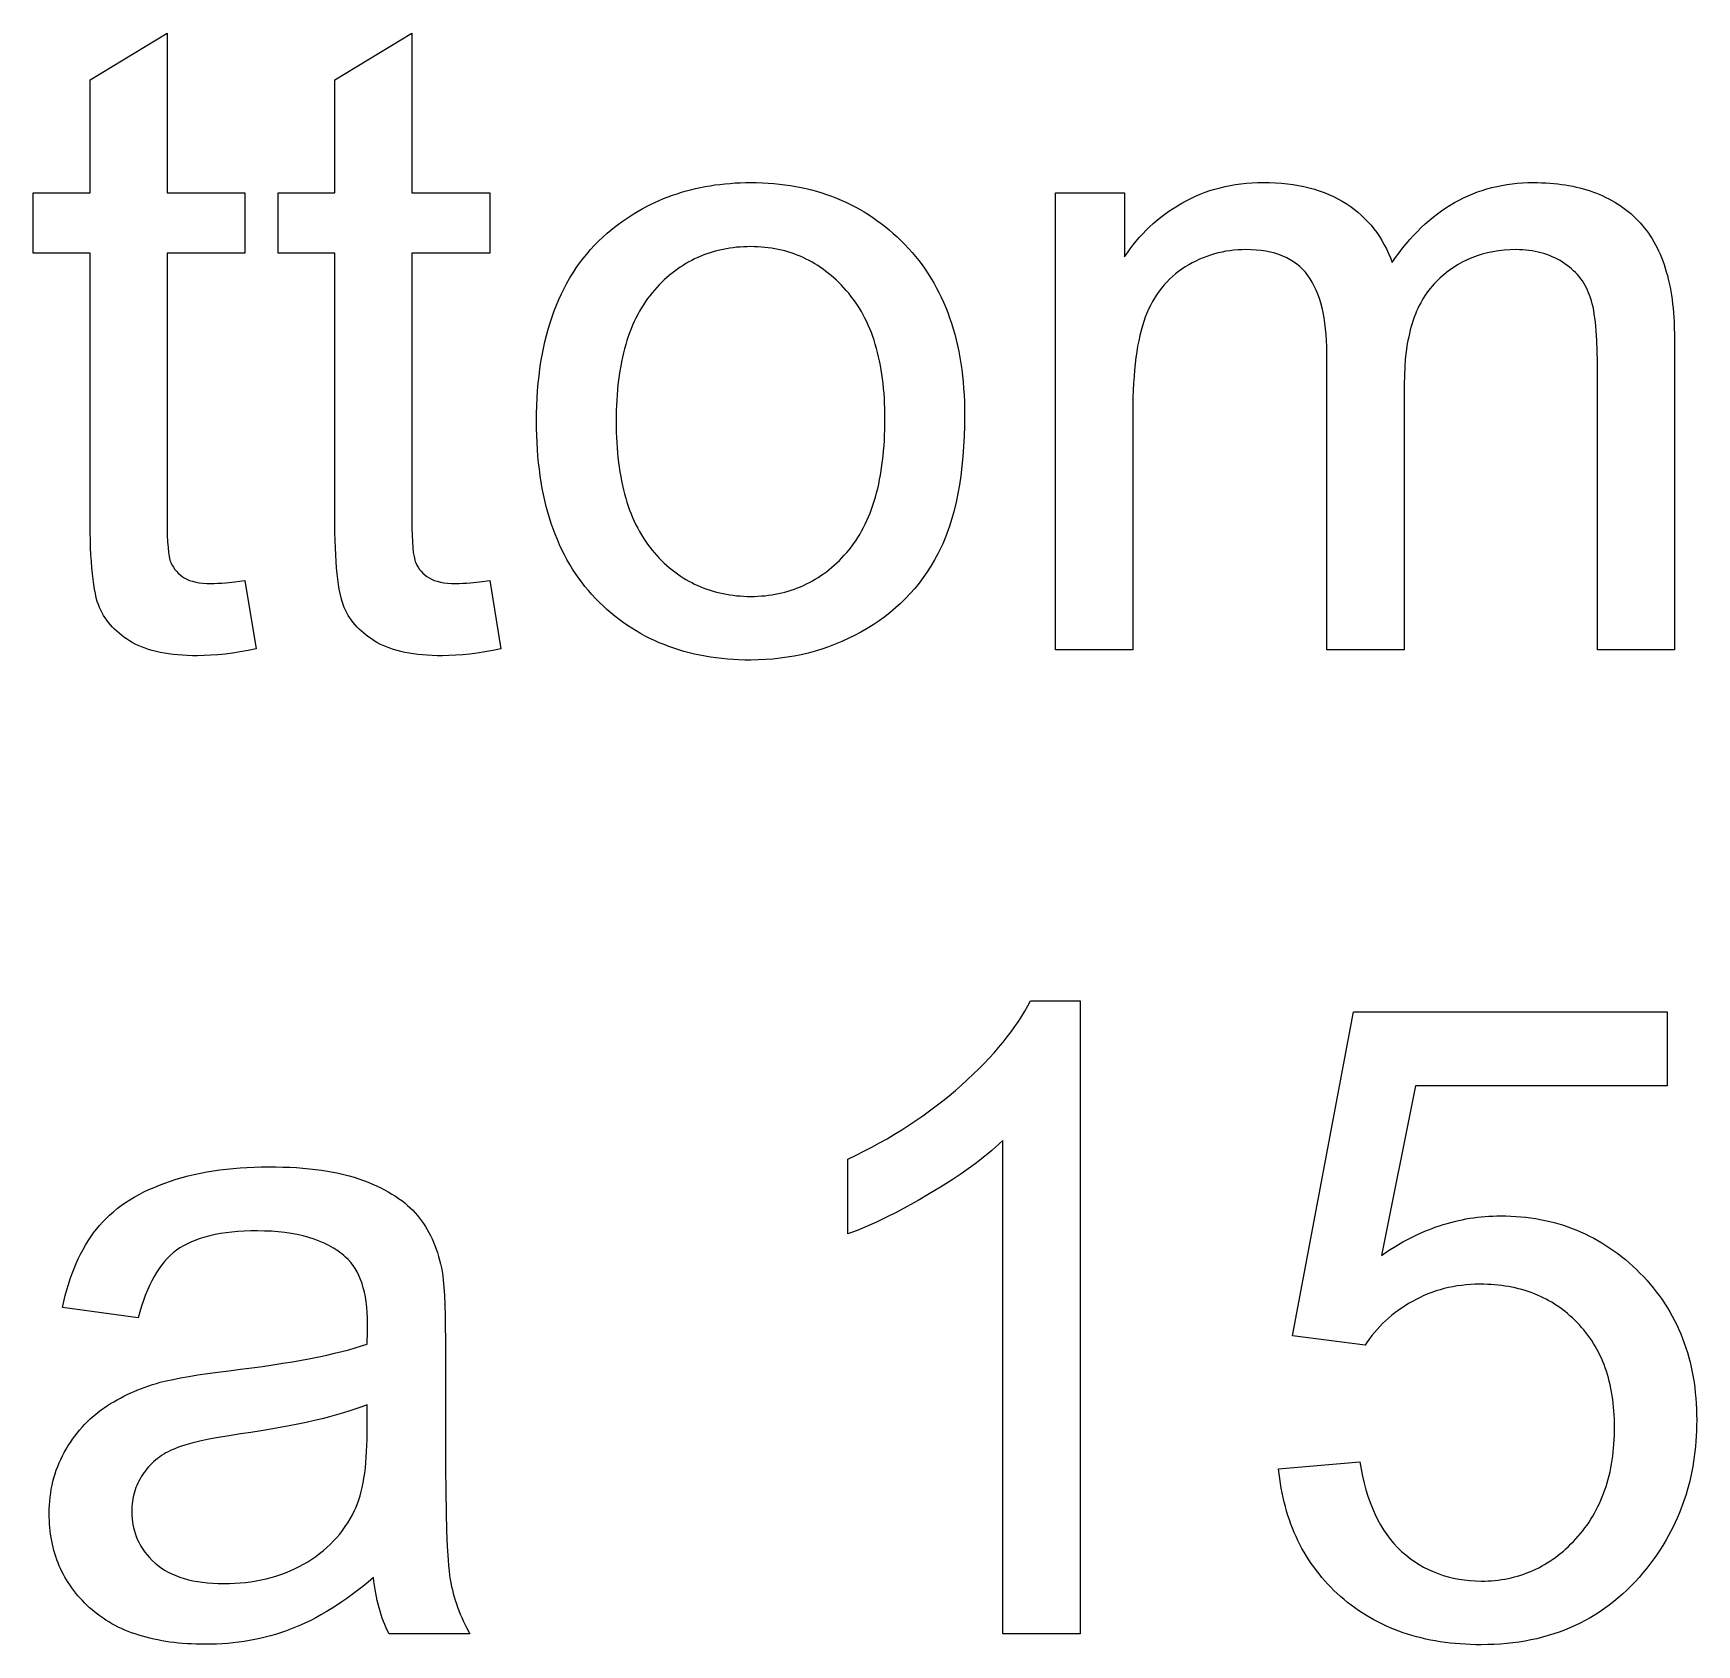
# Model space of a CAD drawing. Extents: x 0 to 4891, y -5350 to 5.
# Drawn here: x 1140.9 to 1475.9, y -3975.6 to -3651.1 of the extents above; entities that cross this region are included whole.
import ezdxf

# ---------------------------------------------------------------- set-up
doc = ezdxf.new("R2010")
doc.units = 0
doc.layers.add('Default_Layer', color=1, linetype='CONTINUOUS')

msp = doc.modelspace()

# ---------------------------------------------------------------- linework, layer by layer
at = {"layer": 'Default_Layer'}
for points in [[(1183.54, -3761.29), (1185.79, -3775.07), (1184.16, -3775.39), (1182.58, -3775.67), (1181.05, -3775.91), (1179.55, -3776.11), (1178.1, -3776.26), (1176.69, -3776.37), (1175.33, -3776.43), (1174.01, -3776.45), (1172.96, -3776.44), (1171.94, -3776.41), (1170.96, -3776.36), (1170, -3776.28), (1169.07, -3776.19), (1168.18, -3776.07), (1167.31, -3775.94), (1166.47, -3775.78), (1165.66, -3775.6), (1164.88, -3775.4), (1164.14, -3775.18), (1163.42, -3774.94), (1162.73, -3774.68), (1162.07, -3774.4), (1161.44, -3774.09), (1160.84, -3773.77), (1160.27, -3773.42), (1159.71, -3773.07), (1159.18, -3772.7), (1158.67, -3772.32), (1158.19, -3771.93), (1157.72, -3771.52), (1157.28, -3771.1), (1156.85, -3770.67), (1156.45, -3770.22), (1156.08, -3769.77), (1155.72, -3769.3), (1155.38, -3768.81), (1155.07, -3768.32), (1154.78, -3767.81), (1154.5, -3767.28), (1154.26, -3766.75), (1154.03, -3766.16), (1153.81, -3765.5), (1153.61, -3764.76), (1153.42, -3763.94), (1153.25, -3763.05), (1153.09, -3762.08), (1152.95, -3761.04), (1152.83, -3759.93), (1152.71, -3758.74), (1152.62, -3757.47), (1152.54, -3756.13), (1152.47, -3754.71), (1152.42, -3753.22), (1152.38, -3751.66), (1152.36, -3750.01), (1152.35, -3748.3), (1152.35, -3695.37), (1140.91, -3695.37), (1140.91, -3683.24), (1152.35, -3683.24), (1152.35, -3660.45), (1167.86, -3651.1), (1167.86, -3683.24), (1183.54, -3683.24), (1183.54, -3695.37), (1167.86, -3695.37), (1167.86, -3749.16), (1167.87, -3750.76), (1167.91, -3752.2), (1167.97, -3753.5), (1168.05, -3754.64), (1168.16, -3755.64), (1168.3, -3756.49), (1168.45, -3757.19), (1168.54, -3757.48), (1168.64, -3757.74), (1168.87, -3758.2), (1169.13, -3758.64), (1169.42, -3759.06), (1169.74, -3759.45), (1170.09, -3759.82), (1170.47, -3760.16), (1170.88, -3760.48), (1171.32, -3760.77), (1171.82, -3761.04), (1172.37, -3761.27), (1172.97, -3761.46), (1173.62, -3761.62), (1174.31, -3761.74), (1175.06, -3761.83), (1175.85, -3761.88), (1176.69, -3761.9), (1177.37, -3761.89), (1178.1, -3761.86), (1178.87, -3761.81), (1179.7, -3761.75), (1181.52, -3761.56), (1183.54, -3761.29)], [(1232.83, -3761.29), (1235.08, -3775.07), (1233.46, -3775.39), (1231.88, -3775.67), (1230.34, -3775.91), (1228.84, -3776.11), (1227.39, -3776.26), (1225.99, -3776.37), (1224.62, -3776.43), (1223.3, -3776.45), (1222.25, -3776.44), (1221.24, -3776.41), (1220.25, -3776.36), (1219.29, -3776.28), (1218.37, -3776.19), (1217.47, -3776.07), (1216.6, -3775.94), (1215.76, -3775.78), (1214.96, -3775.6), (1214.18, -3775.4), (1213.43, -3775.18), (1212.71, -3774.94), (1212.02, -3774.68), (1211.36, -3774.4), (1210.73, -3774.09), (1210.13, -3773.77), (1209.56, -3773.42), (1209.01, -3773.07), (1208.48, -3772.7), (1207.97, -3772.32), (1207.48, -3771.93), (1207.01, -3771.52), (1206.57, -3771.1), (1206.15, -3770.67), (1205.75, -3770.22), (1205.37, -3769.77), (1205.01, -3769.3), (1204.67, -3768.81), (1204.36, -3768.32), (1204.07, -3767.81), (1203.8, -3767.28), (1203.55, -3766.75), (1203.32, -3766.16), (1203.1, -3765.5), (1202.9, -3764.76), (1202.71, -3763.94), (1202.54, -3763.05), (1202.39, -3762.08), (1202.25, -3761.04), (1202.12, -3759.93), (1202.01, -3758.74), (1201.91, -3757.47), (1201.83, -3756.13), (1201.76, -3754.71), (1201.71, -3753.22), (1201.67, -3751.66), (1201.65, -3750.01), (1201.64, -3748.3), (1201.64, -3695.37), (1190.21, -3695.37), (1190.21, -3683.24), (1201.64, -3683.24), (1201.64, -3660.45), (1217.15, -3651.1), (1217.15, -3683.24), (1232.83, -3683.24), (1232.83, -3695.37), (1217.15, -3695.37), (1217.15, -3749.16), (1217.16, -3750.76), (1217.2, -3752.2), (1217.26, -3753.5), (1217.34, -3754.64), (1217.45, -3755.64), (1217.59, -3756.49), (1217.75, -3757.19), (1217.83, -3757.48), (1217.93, -3757.74), (1218.16, -3758.2), (1218.42, -3758.64), (1218.71, -3759.06), (1219.03, -3759.45), (1219.38, -3759.82), (1219.76, -3760.16), (1220.17, -3760.48), (1220.61, -3760.77), (1221.12, -3761.04), (1221.67, -3761.27), (1222.26, -3761.46), (1222.91, -3761.62), (1223.61, -3761.74), (1224.35, -3761.83), (1225.14, -3761.88), (1225.99, -3761.9), (1226.66, -3761.89), (1227.39, -3761.86), (1228.17, -3761.81), (1229, -3761.75), (1230.81, -3761.56), (1232.83, -3761.29)], [(1242.27, -3729.24), (1242.29, -3727.65), (1242.33, -3726.1), (1242.4, -3724.56), (1242.49, -3723.06), (1242.62, -3721.58), (1242.77, -3720.12), (1242.95, -3718.69), (1243.16, -3717.29), (1243.4, -3715.91), (1243.66, -3714.56), (1243.95, -3713.24), (1244.27, -3711.94), (1244.62, -3710.66), (1244.99, -3709.41), (1245.39, -3708.19), (1245.82, -3707), (1246.28, -3705.83), (1246.77, -3704.68), (1247.28, -3703.56), (1247.82, -3702.47), (1248.39, -3701.41), (1248.99, -3700.36), (1249.61, -3699.35), (1250.26, -3698.36), (1250.94, -3697.4), (1251.65, -3696.46), (1252.39, -3695.55), (1253.15, -3694.66), (1253.94, -3693.8), (1254.76, -3692.97), (1255.61, -3692.16), (1256.48, -3691.38), (1257.23, -3690.75), (1257.98, -3690.14), (1258.75, -3689.55), (1259.53, -3688.99), (1260.32, -3688.44), (1261.11, -3687.91), (1261.92, -3687.4), (1262.74, -3686.91), (1263.57, -3686.44), (1264.4, -3685.99), (1265.25, -3685.56), (1266.11, -3685.15), (1266.98, -3684.76), (1267.86, -3684.39), (1268.75, -3684.04), (1269.65, -3683.71), (1270.56, -3683.41), (1271.48, -3683.12), (1272.41, -3682.85), (1273.35, -3682.6), (1274.3, -3682.37), (1275.26, -3682.16), (1276.23, -3681.97), (1277.21, -3681.8), (1278.2, -3681.65), (1279.2, -3681.52), (1280.21, -3681.41), (1281.23, -3681.32), (1282.26, -3681.25), (1283.3, -3681.2), (1284.35, -3681.17), (1285.41, -3681.16), (1286.59, -3681.17), (1287.76, -3681.21), (1288.91, -3681.27), (1290.05, -3681.35), (1291.17, -3681.46), (1292.28, -3681.6), (1293.38, -3681.76), (1294.47, -3681.94), (1295.54, -3682.15), (1296.59, -3682.38), (1297.64, -3682.63), (1298.67, -3682.91), (1299.69, -3683.22), (1300.69, -3683.55), (1301.68, -3683.9), (1302.65, -3684.28), (1303.62, -3684.68), (1304.56, -3685.11), (1305.5, -3685.56), (1306.42, -3686.03), (1307.33, -3686.53), (1308.22, -3687.06), (1309.11, -3687.6), (1309.97, -3688.18), (1310.83, -3688.77), (1311.67, -3689.39), (1312.5, -3690.04), (1313.31, -3690.71), (1314.11, -3691.4), (1314.9, -3692.12), (1315.67, -3692.87), (1316.43, -3693.63), (1317.17, -3694.42), (1317.89, -3695.22), (1318.58, -3696.04), (1319.25, -3696.88), (1319.9, -3697.74), (1320.52, -3698.61), (1321.12, -3699.51), (1321.7, -3700.42), (1322.25, -3701.36), (1322.78, -3702.31), (1323.28, -3703.28), (1323.77, -3704.27), (1324.22, -3705.27), (1324.66, -3706.3), (1325.07, -3707.34), (1325.46, -3708.4), (1325.82, -3709.49), (1326.16, -3710.59), (1326.48, -3711.7), (1326.78, -3712.84), (1327.05, -3714), (1327.29, -3715.17), (1327.52, -3716.36), (1327.72, -3717.58), (1327.89, -3718.81), (1328.05, -3720.06), (1328.18, -3721.32), (1328.28, -3722.61), (1328.36, -3723.91), (1328.42, -3725.24), (1328.46, -3726.58), (1328.47, -3727.94), (1328.45, -3730.13), (1328.39, -3732.26), (1328.28, -3734.33), (1328.13, -3736.35), (1327.94, -3738.3), (1327.71, -3740.2), (1327.44, -3742.04), (1327.13, -3743.81), (1326.77, -3745.53), (1326.37, -3747.19), (1325.93, -3748.8), (1325.45, -3750.34), (1324.92, -3751.82), (1324.65, -3752.54), (1324.36, -3753.25), (1324.06, -3753.94), (1323.75, -3754.61), (1323.43, -3755.27), (1323.1, -3755.92), (1322.42, -3757.17), (1321.7, -3758.38), (1320.94, -3759.56), (1320.15, -3760.71), (1319.31, -3761.82), (1318.44, -3762.89), (1317.53, -3763.93), (1316.58, -3764.93), (1315.59, -3765.9), (1314.56, -3766.83), (1313.5, -3767.73), (1312.39, -3768.59), (1311.25, -3769.42), (1310.07, -3770.21), (1308.85, -3770.97), (1307.59, -3771.69), (1306.32, -3772.37), (1305.03, -3773.01), (1303.72, -3773.6), (1302.4, -3774.15), (1301.07, -3774.66), (1299.72, -3775.12), (1298.36, -3775.54), (1296.98, -3775.91), (1295.59, -3776.24), (1294.18, -3776.53), (1292.75, -3776.77), (1291.32, -3776.97), (1289.86, -3777.12), (1288.39, -3777.23), (1286.91, -3777.3), (1285.41, -3777.32), (1284.21, -3777.31), (1283.03, -3777.27), (1281.86, -3777.21), (1280.7, -3777.13), (1279.56, -3777.02), (1278.43, -3776.88), (1277.31, -3776.73), (1276.22, -3776.54), (1275.13, -3776.34), (1274.06, -3776.11), (1273, -3775.85), (1271.96, -3775.58), (1270.93, -3775.27), (1269.92, -3774.95), (1268.92, -3774.6), (1267.94, -3774.22), (1266.97, -3773.82), (1266.01, -3773.4), (1265.07, -3772.95), (1264.14, -3772.48), (1263.23, -3771.98), (1262.33, -3771.46), (1261.45, -3770.92), (1260.58, -3770.35), (1259.72, -3769.76), (1258.88, -3769.14), (1258.06, -3768.5), (1257.24, -3767.83), (1256.45, -3767.14), (1255.66, -3766.43), (1254.89, -3765.69), (1254.14, -3764.93), (1253.41, -3764.15), (1252.7, -3763.34), (1252.02, -3762.51), (1251.36, -3761.66), (1250.72, -3760.79), (1250.11, -3759.9), (1249.52, -3758.99), (1248.95, -3758.05), (1248.4, -3757.1), (1247.88, -3756.12), (1247.38, -3755.12), (1246.91, -3754.1), (1246.46, -3753.06), (1246.03, -3752), (1245.62, -3750.92), (1245.24, -3749.81), (1244.88, -3748.69), (1244.54, -3747.54), (1244.23, -3746.37), (1243.94, -3745.18), (1243.67, -3743.97), (1243.43, -3742.74), (1243.21, -3741.48), (1243.01, -3740.21), (1242.84, -3738.91), (1242.69, -3737.59), (1242.56, -3736.25), (1242.46, -3734.89), (1242.38, -3733.51), (1242.32, -3732.11), (1242.28, -3730.68), (1242.27, -3729.24)], [(1346.75, -3775.24), (1346.75, -3683.24), (1360.7, -3683.24), (1360.7, -3696.15), (1361.25, -3695.31), (1361.82, -3694.5), (1362.42, -3693.71), (1363.04, -3692.94), (1363.68, -3692.19), (1364.35, -3691.46), (1365.03, -3690.75), (1365.74, -3690.06), (1366.47, -3689.39), (1367.23, -3688.75), (1368, -3688.12), (1368.8, -3687.52), (1369.62, -3686.94), (1370.46, -3686.38), (1371.33, -3685.84), (1372.22, -3685.32), (1373.12, -3684.81), (1374.05, -3684.34), (1374.98, -3683.9), (1375.94, -3683.5), (1376.91, -3683.12), (1377.89, -3682.78), (1378.89, -3682.47), (1379.91, -3682.2), (1380.94, -3681.96), (1381.98, -3681.74), (1383.05, -3681.57), (1384.12, -3681.42), (1385.22, -3681.31), (1386.33, -3681.22), (1387.45, -3681.18), (1388.59, -3681.16), (1389.85, -3681.18), (1391.09, -3681.23), (1392.29, -3681.31), (1393.47, -3681.42), (1394.62, -3681.57), (1395.73, -3681.76), (1396.82, -3681.97), (1397.88, -3682.22), (1398.91, -3682.5), (1399.91, -3682.82), (1400.89, -3683.17), (1401.83, -3683.55), (1402.74, -3683.96), (1403.63, -3684.41), (1404.48, -3684.89), (1405.31, -3685.4), (1406.12, -3685.95), (1406.9, -3686.52), (1407.64, -3687.11), (1408.36, -3687.74), (1409.04, -3688.39), (1409.7, -3689.06), (1410.33, -3689.76), (1410.92, -3690.49), (1411.48, -3691.25), (1412.02, -3692.03), (1412.52, -3692.84), (1412.99, -3693.67), (1413.44, -3694.53), (1413.85, -3695.42), (1414.23, -3696.33), (1414.58, -3697.27), (1415.27, -3696.28), (1415.97, -3695.32), (1416.68, -3694.39), (1417.41, -3693.5), (1418.15, -3692.63), (1418.9, -3691.8), (1419.67, -3690.99), (1420.45, -3690.22), (1421.24, -3689.48), (1422.04, -3688.78), (1422.86, -3688.1), (1423.69, -3687.45), (1424.54, -3686.84), (1425.39, -3686.26), (1426.26, -3685.71), (1427.14, -3685.19), (1428.04, -3684.7), (1428.94, -3684.24), (1429.86, -3683.82), (1430.8, -3683.43), (1431.74, -3683.06), (1432.7, -3682.73), (1433.67, -3682.43), (1434.66, -3682.17), (1435.65, -3681.93), (1436.66, -3681.73), (1437.69, -3681.55), (1438.72, -3681.41), (1439.77, -3681.3), (1440.83, -3681.22), (1441.91, -3681.17), (1442.99, -3681.16), (1443.84, -3681.17), (1444.68, -3681.19), (1445.51, -3681.23), (1446.32, -3681.28), (1447.12, -3681.35), (1447.91, -3681.43), (1448.68, -3681.52), (1449.44, -3681.64), (1450.19, -3681.76), (1450.93, -3681.9), (1451.66, -3682.06), (1452.37, -3682.23), (1453.07, -3682.42), (1453.76, -3682.62), (1454.44, -3682.83), (1455.1, -3683.07), (1455.75, -3683.31), (1456.39, -3683.57), (1457.02, -3683.85), (1457.63, -3684.14), (1458.24, -3684.44), (1458.83, -3684.76), (1459.4, -3685.1), (1459.97, -3685.45), (1460.52, -3685.81), (1461.06, -3686.19), (1461.59, -3686.59), (1462.11, -3687), (1462.61, -3687.42), (1463.1, -3687.86), (1463.58, -3688.31), (1464.05, -3688.78), (1464.5, -3689.26), (1464.94, -3689.76), (1465.36, -3690.27), (1465.77, -3690.8), (1466.17, -3691.34), (1466.55, -3691.9), (1466.91, -3692.47), (1467.27, -3693.07), (1467.61, -3693.67), (1467.93, -3694.3), (1468.24, -3694.94), (1468.53, -3695.59), (1468.81, -3696.26), (1469.08, -3696.95), (1469.33, -3697.66), (1469.57, -3698.38), (1469.79, -3699.11), (1470, -3699.87), (1470.19, -3700.63), (1470.37, -3701.42), (1470.54, -3702.22), (1470.69, -3703.04), (1470.83, -3703.87), (1470.95, -3704.72), (1471.06, -3705.58), (1471.15, -3706.46), (1471.23, -3707.36), (1471.29, -3708.27), (1471.34, -3709.2), (1471.38, -3710.15), (1471.41, -3712.09), (1471.41, -3775.24), (1455.9, -3775.24), (1455.9, -3717.28), (1455.88, -3715.03), (1455.81, -3712.94), (1455.68, -3711.01), (1455.6, -3710.11), (1455.51, -3709.25), (1455.41, -3708.43), (1455.29, -3707.65), (1455.17, -3706.92), (1455.03, -3706.22), (1454.87, -3705.57), (1454.71, -3704.96), (1454.53, -3704.39), (1454.34, -3703.86), (1454.15, -3703.34), (1453.94, -3702.84), (1453.7, -3702.35), (1453.45, -3701.88), (1453.18, -3701.42), (1452.89, -3700.97), (1452.57, -3700.53), (1452.24, -3700.11), (1451.89, -3699.7), (1451.52, -3699.3), (1451.13, -3698.92), (1450.72, -3698.54), (1450.29, -3698.19), (1449.84, -3697.84), (1449.37, -3697.51), (1448.89, -3697.19), (1448.38, -3696.88), (1447.87, -3696.6), (1447.34, -3696.33), (1446.81, -3696.09), (1446.26, -3695.86), (1445.7, -3695.65), (1445.13, -3695.47), (1444.55, -3695.3), (1443.96, -3695.15), (1443.36, -3695.03), (1442.75, -3694.92), (1442.13, -3694.83), (1441.49, -3694.76), (1440.85, -3694.71), (1440.2, -3694.68), (1439.53, -3694.67), (1438.33, -3694.7), (1437.16, -3694.77), (1436.01, -3694.9), (1434.88, -3695.08), (1433.79, -3695.31), (1432.72, -3695.59), (1431.67, -3695.92), (1430.65, -3696.3), (1429.66, -3696.73), (1428.69, -3697.21), (1427.74, -3697.74), (1426.83, -3698.33), (1425.94, -3698.96), (1425.07, -3699.65), (1424.23, -3700.38), (1423.42, -3701.17), (1423.02, -3701.58), (1422.64, -3702), (1422.27, -3702.44), (1421.91, -3702.9), (1421.57, -3703.36), (1421.24, -3703.85), (1420.92, -3704.35), (1420.61, -3704.86), (1420.32, -3705.39), (1420.04, -3705.94), (1419.77, -3706.5), (1419.51, -3707.08), (1419.27, -3707.67), (1419.03, -3708.27), (1418.81, -3708.89), (1418.61, -3709.53), (1418.41, -3710.18), (1418.23, -3710.85), (1418.06, -3711.53), (1417.91, -3712.23), (1417.76, -3712.94), (1417.63, -3713.67), (1417.41, -3715.17), (1417.23, -3716.74), (1417.11, -3718.36), (1417.03, -3720.04), (1417.01, -3721.79), (1417.01, -3775.24), (1401.41, -3775.24), (1401.41, -3715.46), (1401.4, -3714.19), (1401.35, -3712.95), (1401.28, -3711.75), (1401.17, -3710.59), (1401.04, -3709.48), (1400.88, -3708.4), (1400.68, -3707.36), (1400.46, -3706.37), (1400.21, -3705.41), (1399.92, -3704.5), (1399.61, -3703.63), (1399.27, -3702.8), (1398.9, -3702), (1398.49, -3701.25), (1398.06, -3700.54), (1397.6, -3699.87), (1397.1, -3699.24), (1396.57, -3698.65), (1396, -3698.1), (1395.39, -3697.6), (1394.74, -3697.13), (1394.06, -3696.7), (1393.34, -3696.32), (1392.58, -3695.97), (1391.78, -3695.67), (1390.94, -3695.4), (1390.07, -3695.18), (1389.15, -3695), (1388.2, -3694.86), (1387.22, -3694.75), (1386.19, -3694.69), (1385.13, -3694.67), (1384.31, -3694.69), (1383.49, -3694.73), (1382.69, -3694.8), (1381.89, -3694.89), (1381.1, -3695.01), (1380.32, -3695.16), (1379.55, -3695.34), (1378.78, -3695.54), (1378.02, -3695.77), (1377.27, -3696.03), (1376.52, -3696.31), (1375.79, -3696.62), (1375.06, -3696.96), (1374.33, -3697.33), (1373.62, -3697.72), (1372.91, -3698.14), (1372.23, -3698.58), (1371.57, -3699.06), (1370.94, -3699.55), (1370.33, -3700.07), (1369.74, -3700.62), (1369.18, -3701.19), (1368.64, -3701.78), (1368.12, -3702.41), (1367.63, -3703.05), (1367.16, -3703.72), (1366.72, -3704.42), (1366.3, -3705.14), (1365.9, -3705.89), (1365.53, -3706.66), (1365.18, -3707.45), (1364.85, -3708.27), (1364.55, -3709.13), (1364.27, -3710.03), (1364, -3710.98), (1363.75, -3711.98), (1363.53, -3713.02), (1363.32, -3714.11), (1363.14, -3715.24), (1362.97, -3716.42), (1362.82, -3717.64), (1362.7, -3718.91), (1362.59, -3720.23), (1362.5, -3721.59), (1362.43, -3723), (1362.38, -3724.46), (1362.35, -3725.96), (1362.34, -3727.51), (1362.34, -3775.24), (1346.75, -3775.24)], [(1258.3, -3729.24), (1258.31, -3730.33), (1258.33, -3731.41), (1258.37, -3732.47), (1258.42, -3733.52), (1258.49, -3734.55), (1258.57, -3735.56), (1258.67, -3736.55), (1258.78, -3737.52), (1258.91, -3738.48), (1259.05, -3739.42), (1259.21, -3740.34), (1259.38, -3741.25), (1259.57, -3742.14), (1259.77, -3743.01), (1259.99, -3743.87), (1260.23, -3744.7), (1260.47, -3745.52), (1260.74, -3746.32), (1261.02, -3747.11), (1261.31, -3747.88), (1261.62, -3748.63), (1261.94, -3749.36), (1262.28, -3750.08), (1262.64, -3750.78), (1263, -3751.46), (1263.39, -3752.12), (1263.79, -3752.77), (1264.2, -3753.4), (1264.63, -3754.01), (1265.08, -3754.61), (1265.53, -3755.19), (1266.01, -3755.75), (1266.49, -3756.29), (1266.99, -3756.81), (1267.49, -3757.31), (1268, -3757.8), (1268.52, -3758.27), (1269.04, -3758.72), (1269.57, -3759.16), (1270.11, -3759.58), (1270.66, -3759.98), (1271.22, -3760.36), (1271.78, -3760.73), (1272.35, -3761.08), (1272.93, -3761.41), (1273.52, -3761.73), (1274.11, -3762.03), (1274.72, -3762.31), (1275.33, -3762.57), (1275.94, -3762.82), (1276.57, -3763.05), (1277.2, -3763.27), (1277.84, -3763.46), (1278.49, -3763.64), (1279.15, -3763.81), (1279.82, -3763.95), (1280.49, -3764.08), (1281.17, -3764.19), (1281.86, -3764.28), (1282.55, -3764.36), (1283.26, -3764.42), (1283.97, -3764.46), (1284.69, -3764.49), (1285.41, -3764.5), (1286.14, -3764.49), (1286.85, -3764.46), (1287.56, -3764.42), (1288.26, -3764.36), (1288.95, -3764.28), (1289.63, -3764.19), (1290.31, -3764.07), (1290.97, -3763.95), (1291.64, -3763.8), (1292.29, -3763.63), (1292.93, -3763.45), (1293.57, -3763.25), (1294.2, -3763.04), (1294.83, -3762.81), (1295.44, -3762.56), (1296.05, -3762.29), (1296.65, -3762), (1297.24, -3761.7), (1297.82, -3761.38), (1298.4, -3761.05), (1298.97, -3760.69), (1299.53, -3760.32), (1300.09, -3759.93), (1300.63, -3759.53), (1301.17, -3759.1), (1301.7, -3758.66), (1302.23, -3758.21), (1302.74, -3757.73), (1303.25, -3757.24), (1303.75, -3756.73), (1304.25, -3756.2), (1304.73, -3755.66), (1305.21, -3755.1), (1305.67, -3754.52), (1306.11, -3753.92), (1306.54, -3753.31), (1306.95, -3752.67), (1307.35, -3752.02), (1307.74, -3751.35), (1308.11, -3750.66), (1308.46, -3749.96), (1308.8, -3749.23), (1309.12, -3748.49), (1309.43, -3747.73), (1309.72, -3746.95), (1310, -3746.16), (1310.27, -3745.34), (1310.52, -3744.51), (1310.75, -3743.66), (1310.97, -3742.79), (1311.17, -3741.9), (1311.36, -3740.99), (1311.53, -3740.07), (1311.69, -3739.13), (1311.83, -3738.17), (1311.96, -3737.19), (1312.07, -3736.2), (1312.17, -3735.18), (1312.25, -3734.15), (1312.32, -3733.1), (1312.37, -3732.03), (1312.41, -3730.95), (1312.44, -3729.84), (1312.44, -3728.72), (1312.44, -3727.66), (1312.41, -3726.62), (1312.37, -3725.59), (1312.32, -3724.58), (1312.25, -3723.59), (1312.17, -3722.61), (1312.07, -3721.65), (1311.96, -3720.71), (1311.83, -3719.78), (1311.68, -3718.86), (1311.52, -3717.97), (1311.35, -3717.09), (1311.16, -3716.23), (1310.95, -3715.38), (1310.73, -3714.55), (1310.49, -3713.73), (1310.24, -3712.93), (1309.98, -3712.15), (1309.69, -3711.38), (1309.4, -3710.64), (1309.08, -3709.9), (1308.76, -3709.18), (1308.41, -3708.48), (1308.06, -3707.8), (1307.68, -3707.13), (1307.3, -3706.48), (1306.89, -3705.84), (1306.47, -3705.22), (1306.04, -3704.62), (1305.59, -3704.03), (1305.13, -3703.46), (1304.65, -3702.9), (1304.16, -3702.36), (1303.67, -3701.83), (1303.17, -3701.32), (1302.66, -3700.83), (1302.14, -3700.36), (1301.62, -3699.9), (1301.09, -3699.46), (1300.55, -3699.04), (1300.01, -3698.63), (1299.45, -3698.24), (1298.89, -3697.87), (1298.33, -3697.52), (1297.75, -3697.18), (1297.17, -3696.86), (1296.58, -3696.56), (1295.98, -3696.28), (1295.38, -3696.01), (1294.77, -3695.76), (1294.15, -3695.53), (1293.52, -3695.31), (1292.88, -3695.11), (1292.24, -3694.93), (1291.59, -3694.77), (1290.94, -3694.62), (1290.27, -3694.49), (1289.6, -3694.38), (1288.92, -3694.28), (1288.24, -3694.21), (1287.54, -3694.14), (1286.84, -3694.1), (1286.13, -3694.08), (1285.41, -3694.07), (1284.69, -3694.08), (1283.97, -3694.1), (1283.26, -3694.14), (1282.55, -3694.2), (1281.86, -3694.28), (1281.17, -3694.37), (1280.49, -3694.49), (1279.82, -3694.61), (1279.15, -3694.76), (1278.49, -3694.92), (1277.84, -3695.1), (1277.2, -3695.3), (1276.57, -3695.51), (1275.94, -3695.74), (1275.33, -3695.99), (1274.72, -3696.25), (1274.11, -3696.54), (1273.52, -3696.84), (1272.93, -3697.15), (1272.35, -3697.48), (1271.78, -3697.84), (1271.22, -3698.2), (1270.66, -3698.59), (1270.11, -3698.99), (1269.57, -3699.41), (1269.04, -3699.84), (1268.52, -3700.3), (1268, -3700.77), (1267.49, -3701.25), (1266.99, -3701.76), (1266.49, -3702.28), (1266.01, -3702.82), (1265.53, -3703.37), (1265.08, -3703.95), (1264.63, -3704.54), (1264.2, -3705.14), (1263.79, -3705.77), (1263.39, -3706.41), (1263, -3707.07), (1262.64, -3707.75), (1262.28, -3708.44), (1261.94, -3709.16), (1261.62, -3709.89), (1261.31, -3710.63), (1261.02, -3711.4), (1260.74, -3712.18), (1260.47, -3712.98), (1260.23, -3713.8), (1259.99, -3714.63), (1259.77, -3715.48), (1259.57, -3716.35), (1259.38, -3717.24), (1259.21, -3718.14), (1259.05, -3719.06), (1258.91, -3720), (1258.78, -3720.96), (1258.67, -3721.93), (1258.57, -3722.93), (1258.49, -3723.93), (1258.42, -3724.96), (1258.37, -3726), (1258.33, -3727.06), (1258.31, -3728.14), (1258.3, -3729.24)], [(1351.77, -3973.45), (1336.18, -3973.45), (1336.18, -3874.08), (1335.46, -3874.76), (1334.72, -3875.43), (1333.94, -3876.1), (1333.14, -3876.77), (1332.31, -3877.44), (1331.46, -3878.11), (1330.57, -3878.78), (1329.66, -3879.46), (1328.72, -3880.13), (1327.75, -3880.8), (1326.76, -3881.47), (1325.74, -3882.14), (1323.61, -3883.48), (1321.37, -3884.83), (1319.12, -3886.13), (1316.93, -3887.34), (1314.8, -3888.48), (1312.72, -3889.53), (1310.71, -3890.49), (1308.74, -3891.37), (1306.84, -3892.17), (1304.99, -3892.88), (1304.99, -3877.81), (1306.61, -3877.03), (1308.21, -3876.23), (1309.78, -3875.41), (1311.33, -3874.57), (1312.85, -3873.71), (1314.34, -3872.83), (1315.81, -3871.93), (1317.25, -3871.01), (1318.67, -3870.07), (1320.06, -3869.11), (1321.42, -3868.12), (1322.76, -3867.12), (1324.08, -3866.1), (1325.36, -3865.06), (1326.63, -3863.99), (1327.86, -3862.91), (1329.06, -3861.82), (1330.22, -3860.73), (1331.33, -3859.65), (1332.4, -3858.57), (1333.42, -3857.49), (1334.4, -3856.42), (1335.33, -3855.35), (1336.22, -3854.29), (1337.07, -3853.23), (1337.87, -3852.18), (1338.62, -3851.12), (1339.33, -3850.08), (1340, -3849.03), (1340.62, -3848), (1341.19, -3846.96), (1341.72, -3845.93), (1351.77, -3845.93), (1351.77, -3973.45)], [(1391.71, -3940.18), (1408.08, -3938.8), (1408.33, -3940.27), (1408.61, -3941.69), (1408.93, -3943.07), (1409.29, -3944.41), (1409.68, -3945.69), (1410.12, -3946.94), (1410.59, -3948.13), (1411.09, -3949.28), (1411.64, -3950.38), (1412.22, -3951.44), (1412.84, -3952.45), (1413.49, -3953.42), (1414.18, -3954.34), (1414.91, -3955.21), (1415.68, -3956.04), (1416.49, -3956.82), (1417.33, -3957.54), (1418.2, -3958.22), (1419.08, -3958.85), (1419.99, -3959.43), (1420.92, -3959.97), (1421.87, -3960.46), (1422.84, -3960.9), (1423.83, -3961.3), (1424.84, -3961.65), (1425.87, -3961.95), (1426.93, -3962.21), (1428, -3962.42), (1429.1, -3962.58), (1430.22, -3962.7), (1431.35, -3962.77), (1432.51, -3962.79), (1433.21, -3962.79), (1433.91, -3962.76), (1434.59, -3962.72), (1435.27, -3962.66), (1435.95, -3962.59), (1436.61, -3962.5), (1437.27, -3962.39), (1437.93, -3962.26), (1438.57, -3962.12), (1439.21, -3961.97), (1439.85, -3961.79), (1440.47, -3961.6), (1441.09, -3961.39), (1441.7, -3961.17), (1442.31, -3960.93), (1442.91, -3960.67), (1443.5, -3960.4), (1444.09, -3960.11), (1444.66, -3959.8), (1445.24, -3959.48), (1445.8, -3959.14), (1446.36, -3958.78), (1446.91, -3958.41), (1447.46, -3958.02), (1447.99, -3957.61), (1448.53, -3957.19), (1449.05, -3956.75), (1449.57, -3956.29), (1450.08, -3955.82), (1450.58, -3955.33), (1451.08, -3954.83), (1451.57, -3954.3), (1452.05, -3953.77), (1452.52, -3953.22), (1452.96, -3952.66), (1453.4, -3952.1), (1453.82, -3951.52), (1454.22, -3950.93), (1454.61, -3950.32), (1454.98, -3949.71), (1455.34, -3949.09), (1455.68, -3948.46), (1456.01, -3947.81), (1456.32, -3947.16), (1456.62, -3946.49), (1456.9, -3945.81), (1457.17, -3945.13), (1457.42, -3944.43), (1457.65, -3943.72), (1457.88, -3943), (1458.08, -3942.27), (1458.27, -3941.53), (1458.45, -3940.77), (1458.61, -3940.01), (1458.75, -3939.24), (1458.88, -3938.45), (1458.99, -3937.66), (1459.09, -3936.85), (1459.18, -3936.03), (1459.25, -3935.2), (1459.3, -3934.36), (1459.34, -3933.51), (1459.36, -3932.65), (1459.37, -3931.78), (1459.34, -3930.13), (1459.3, -3929.33), (1459.25, -3928.53), (1459.18, -3927.75), (1459.1, -3926.98), (1459.01, -3926.21), (1458.9, -3925.46), (1458.77, -3924.72), (1458.63, -3923.99), (1458.48, -3923.27), (1458.31, -3922.57), (1458.12, -3921.87), (1457.93, -3921.18), (1457.71, -3920.51), (1457.48, -3919.85), (1457.24, -3919.19), (1456.98, -3918.55), (1456.71, -3917.92), (1456.42, -3917.3), (1456.12, -3916.7), (1455.81, -3916.1), (1455.47, -3915.51), (1455.13, -3914.94), (1454.77, -3914.37), (1454.39, -3913.82), (1454, -3913.28), (1453.6, -3912.74), (1453.18, -3912.22), (1452.74, -3911.72), (1452.29, -3911.22), (1451.83, -3910.73), (1451.36, -3910.26), (1450.88, -3909.8), (1450.39, -3909.35), (1449.9, -3908.92), (1449.39, -3908.51), (1448.87, -3908.11), (1448.35, -3907.73), (1447.81, -3907.36), (1447.27, -3907), (1446.72, -3906.66), (1446.16, -3906.34), (1445.59, -3906.03), (1445.01, -3905.74), (1444.42, -3905.46), (1443.82, -3905.2), (1443.21, -3904.95), (1442.59, -3904.71), (1441.97, -3904.5), (1441.33, -3904.29), (1440.69, -3904.1), (1440.04, -3903.93), (1439.38, -3903.77), (1438.7, -3903.63), (1438.02, -3903.5), (1437.33, -3903.39), (1436.64, -3903.29), (1435.93, -3903.21), (1435.21, -3903.14), (1434.49, -3903.09), (1433.75, -3903.05), (1433.01, -3903.03), (1432.25, -3903.02), (1431.32, -3903.03), (1430.39, -3903.07), (1429.48, -3903.14), (1428.58, -3903.24), (1427.69, -3903.36), (1426.81, -3903.51), (1425.94, -3903.68), (1425.08, -3903.89), (1424.24, -3904.12), (1423.41, -3904.37), (1422.59, -3904.66), (1421.78, -3904.97), (1420.98, -3905.31), (1420.19, -3905.67), (1419.42, -3906.06), (1418.65, -3906.48), (1417.9, -3906.91), (1417.18, -3907.36), (1416.47, -3907.82), (1415.78, -3908.3), (1415.12, -3908.8), (1414.47, -3909.31), (1413.84, -3909.84), (1413.24, -3910.38), (1412.65, -3910.94), (1412.09, -3911.52), (1411.54, -3912.11), (1411.02, -3912.72), (1410.51, -3913.35), (1410.03, -3913.99), (1409.57, -3914.65), (1409.12, -3915.32), (1394.48, -3913.41), (1406.78, -3848.18), (1469.94, -3848.18), (1469.94, -3863.08), (1419.26, -3863.08), (1412.41, -3897.22), (1413.85, -3896.25), (1415.29, -3895.35), (1416.74, -3894.51), (1418.2, -3893.73), (1419.67, -3893.01), (1420.41, -3892.68), (1421.15, -3892.36), (1421.89, -3892.05), (1422.64, -3891.77), (1423.38, -3891.49), (1424.13, -3891.24), (1424.88, -3891), (1425.64, -3890.77), (1426.39, -3890.56), (1427.15, -3890.37), (1427.91, -3890.19), (1428.67, -3890.02), (1429.43, -3889.88), (1430.2, -3889.74), (1430.97, -3889.63), (1431.74, -3889.53), (1432.51, -3889.44), (1433.29, -3889.37), (1434.07, -3889.32), (1434.84, -3889.28), (1435.63, -3889.25), (1436.41, -3889.25), (1437.45, -3889.26), (1438.47, -3889.29), (1439.48, -3889.35), (1440.49, -3889.43), (1441.48, -3889.53), (1442.47, -3889.65), (1443.44, -3889.8), (1444.4, -3889.97), (1445.36, -3890.16), (1446.3, -3890.37), (1447.23, -3890.61), (1448.15, -3890.87), (1449.07, -3891.15), (1449.97, -3891.45), (1450.86, -3891.78), (1451.74, -3892.13), (1452.62, -3892.5), (1453.48, -3892.89), (1454.33, -3893.31), (1455.17, -3893.75), (1456, -3894.21), (1456.82, -3894.69), (1457.64, -3895.2), (1458.44, -3895.73), (1459.23, -3896.28), (1460.01, -3896.85), (1460.78, -3897.45), (1461.54, -3898.07), (1462.29, -3898.71), (1463.03, -3899.37), (1463.76, -3900.06), (1464.48, -3900.77), (1465.18, -3901.49), (1465.86, -3902.23), (1466.52, -3902.99), (1467.16, -3903.75), (1467.77, -3904.53), (1468.37, -3905.32), (1468.93, -3906.12), (1469.48, -3906.94), (1470.01, -3907.77), (1470.51, -3908.61), (1470.99, -3909.47), (1471.45, -3910.33), (1471.88, -3911.22), (1472.3, -3912.11), (1472.69, -3913.02), (1473.06, -3913.93), (1473.4, -3914.87), (1473.73, -3915.81), (1474.03, -3916.77), (1474.31, -3917.74), (1474.56, -3918.72), (1474.8, -3919.72), (1475.01, -3920.73), (1475.2, -3921.75), (1475.37, -3922.79), (1475.51, -3923.84), (1475.63, -3924.9), (1475.74, -3925.97), (1475.81, -3927.06), (1475.87, -3928.16), (1475.9, -3929.27), (1475.91, -3930.39), (1475.9, -3931.47), (1475.87, -3932.53), (1475.83, -3933.59), (1475.76, -3934.63), (1475.67, -3935.67), (1475.56, -3936.69), (1475.43, -3937.71), (1475.29, -3938.72), (1475.12, -3939.72), (1474.93, -3940.71), (1474.73, -3941.69), (1474.5, -3942.67), (1474.26, -3943.63), (1473.99, -3944.58), (1473.71, -3945.53), (1473.4, -3946.46), (1473.08, -3947.39), (1472.73, -3948.31), (1472.37, -3949.22), (1471.99, -3950.12), (1471.59, -3951.01), (1471.16, -3951.89), (1470.72, -3952.76), (1470.26, -3953.62), (1469.78, -3954.48), (1469.28, -3955.32), (1468.76, -3956.16), (1468.22, -3956.98), (1467.66, -3957.8), (1467.08, -3958.61), (1466.48, -3959.41), (1465.87, -3960.2), (1465.09, -3961.14), (1464.3, -3962.06), (1463.5, -3962.95), (1462.67, -3963.81), (1461.83, -3964.64), (1460.97, -3965.44), (1460.09, -3966.2), (1459.2, -3966.94), (1458.29, -3967.65), (1457.36, -3968.33), (1456.41, -3968.97), (1455.45, -3969.59), (1454.47, -3970.18), (1453.47, -3970.74), (1452.45, -3971.26), (1451.42, -3971.76), (1450.37, -3972.23), (1449.3, -3972.66), (1448.21, -3973.07), (1447.11, -3973.45), (1445.99, -3973.79), (1444.85, -3974.11), (1443.7, -3974.4), (1442.52, -3974.65), (1441.33, -3974.88), (1440.13, -3975.07), (1438.9, -3975.24), (1437.66, -3975.37), (1436.4, -3975.48), (1435.12, -3975.56), (1433.82, -3975.6), (1432.51, -3975.62), (1431.44, -3975.61), (1430.37, -3975.58), (1429.32, -3975.53), (1428.28, -3975.46), (1427.25, -3975.38), (1426.24, -3975.27), (1425.23, -3975.15), (1424.24, -3975.01), (1423.27, -3974.85), (1422.3, -3974.67), (1421.35, -3974.47), (1420.41, -3974.25), (1419.48, -3974.01), (1418.56, -3973.76), (1417.66, -3973.48), (1416.77, -3973.19), (1415.89, -3972.88), (1415.02, -3972.55), (1414.17, -3972.19), (1413.33, -3971.83), (1412.5, -3971.44), (1411.68, -3971.03), (1410.87, -3970.6), (1410.08, -3970.16), (1409.3, -3969.69), (1408.53, -3969.21), (1407.78, -3968.71), (1407.03, -3968.19), (1406.3, -3967.65), (1405.58, -3967.09), (1404.88, -3966.51), (1404.18, -3965.91), (1403.51, -3965.3), (1402.86, -3964.68), (1402.22, -3964.04), (1401.6, -3963.39), (1401, -3962.73), (1400.42, -3962.05), (1399.86, -3961.37), (1399.31, -3960.67), (1398.78, -3959.95), (1398.28, -3959.23), (1397.79, -3958.5), (1397.31, -3957.75), (1396.86, -3956.99), (1396.42, -3956.21), (1396.01, -3955.43), (1395.61, -3954.63), (1395.23, -3953.82), (1394.86, -3953), (1394.52, -3952.16), (1394.19, -3951.31), (1393.89, -3950.45), (1393.6, -3949.58), (1393.33, -3948.7), (1393.07, -3947.8), (1392.84, -3946.89), (1392.62, -3945.97), (1392.43, -3945.04), (1392.25, -3944.09), (1392.08, -3943.13), (1391.94, -3942.16), (1391.82, -3941.18), (1391.71, -3940.18)], [(1209.44, -3962.1), (1208.36, -3963), (1207.28, -3963.87), (1206.21, -3964.71), (1205.15, -3965.51), (1204.08, -3966.28), (1203.03, -3967.01), (1201.98, -3967.72), (1200.93, -3968.38), (1199.89, -3969.01), (1198.85, -3969.61), (1197.81, -3970.18), (1196.79, -3970.71), (1195.76, -3971.21), (1194.74, -3971.67), (1193.73, -3972.1), (1192.72, -3972.5), (1191.72, -3972.86), (1190.71, -3973.21), (1189.69, -3973.53), (1188.66, -3973.82), (1187.62, -3974.1), (1186.57, -3974.34), (1185.51, -3974.57), (1184.45, -3974.77), (1183.37, -3974.95), (1182.28, -3975.1), (1181.19, -3975.23), (1180.08, -3975.34), (1178.97, -3975.42), (1177.84, -3975.48), (1176.71, -3975.52), (1175.57, -3975.53), (1173.7, -3975.5), (1172.79, -3975.46), (1171.89, -3975.41), (1171, -3975.35), (1170.13, -3975.27), (1169.27, -3975.18), (1168.43, -3975.07), (1167.59, -3974.95), (1166.78, -3974.81), (1165.97, -3974.66), (1165.18, -3974.49), (1164.41, -3974.31), (1163.64, -3974.12), (1162.9, -3973.91), (1162.16, -3973.69), (1161.44, -3973.45), (1160.73, -3973.2), (1160.04, -3972.93), (1159.36, -3972.65), (1158.69, -3972.36), (1158.04, -3972.05), (1157.4, -3971.72), (1156.77, -3971.39), (1156.16, -3971.03), (1155.56, -3970.67), (1154.98, -3970.29), (1154.41, -3969.89), (1153.85, -3969.48), (1153.31, -3969.06), (1152.78, -3968.62), (1152.26, -3968.17), (1151.76, -3967.7), (1151.28, -3967.22), (1150.81, -3966.73), (1150.35, -3966.24), (1149.92, -3965.74), (1149.5, -3965.23), (1149.09, -3964.71), (1148.7, -3964.19), (1148.33, -3963.65), (1147.97, -3963.11), (1147.63, -3962.56), (1147.3, -3962.01), (1146.99, -3961.44), (1146.7, -3960.87), (1146.42, -3960.29), (1146.16, -3959.7), (1145.91, -3959.1), (1145.68, -3958.5), (1145.46, -3957.88), (1145.27, -3957.26), (1145.08, -3956.63), (1144.92, -3956), (1144.76, -3955.35), (1144.63, -3954.7), (1144.51, -3954.04), (1144.41, -3953.37), (1144.32, -3952.69), (1144.25, -3952.01), (1144.19, -3951.32), (1144.15, -3950.62), (1144.13, -3949.91), (1144.12, -3949.19), (1144.13, -3948.35), (1144.17, -3947.52), (1144.23, -3946.7), (1144.31, -3945.89), (1144.42, -3945.09), (1144.55, -3944.3), (1144.7, -3943.51), (1144.88, -3942.74), (1145.08, -3941.98), (1145.3, -3941.22), (1145.55, -3940.48), (1145.83, -3939.74), (1146.12, -3939.01), (1146.44, -3938.3), (1146.79, -3937.59), (1147.15, -3936.89), (1147.55, -3936.2), (1147.96, -3935.52), (1148.39, -3934.86), (1148.83, -3934.22), (1149.28, -3933.59), (1149.75, -3932.99), (1150.23, -3932.4), (1150.73, -3931.82), (1151.24, -3931.27), (1151.76, -3930.73), (1152.3, -3930.21), (1152.85, -3929.71), (1153.42, -3929.23), (1154, -3928.76), (1154.6, -3928.31), (1155.21, -3927.88), (1155.84, -3927.47), (1156.48, -3927.06), (1157.14, -3926.67), (1157.8, -3926.3), (1158.47, -3925.93), (1159.15, -3925.58), (1159.84, -3925.24), (1160.54, -3924.92), (1161.25, -3924.6), (1161.96, -3924.3), (1162.69, -3924.01), (1163.43, -3923.74), (1164.17, -3923.48), (1164.93, -3923.23), (1165.7, -3922.99), (1166.47, -3922.77), (1167.69, -3922.47), (1169.06, -3922.17), (1170.57, -3921.87), (1172.23, -3921.58), (1174.04, -3921.29), (1175.99, -3921), (1178.09, -3920.71), (1180.33, -3920.43), (1182.65, -3920.15), (1184.9, -3919.86), (1187.06, -3919.56), (1189.15, -3919.25), (1191.16, -3918.94), (1193.09, -3918.62), (1194.95, -3918.3), (1196.73, -3917.96), (1198.43, -3917.62), (1200.05, -3917.28), (1201.59, -3916.93), (1203.06, -3916.57), (1204.44, -3916.2), (1205.75, -3915.83), (1206.99, -3915.45), (1208.14, -3915.06), (1208.2, -3912.44), (1208.23, -3910.99), (1208.21, -3909.82), (1208.16, -3908.69), (1208.07, -3907.61), (1207.95, -3906.58), (1207.8, -3905.58), (1207.61, -3904.63), (1207.38, -3903.73), (1207.12, -3902.87), (1206.83, -3902.05), (1206.5, -3901.28), (1206.14, -3900.55), (1205.74, -3899.86), (1205.31, -3899.22), (1204.84, -3898.62), (1204.34, -3898.07), (1203.81, -3897.56), (1203.43, -3897.24), (1203.04, -3896.92), (1202.64, -3896.62), (1202.22, -3896.32), (1201.36, -3895.77), (1200.46, -3895.25), (1199.51, -3894.77), (1198.51, -3894.34), (1197.47, -3893.95), (1196.38, -3893.6), (1195.25, -3893.29), (1194.07, -3893.02), (1192.85, -3892.79), (1191.58, -3892.61), (1190.26, -3892.46), (1188.9, -3892.36), (1187.5, -3892.3), (1186.05, -3892.28), (1184.7, -3892.29), (1183.39, -3892.34), (1182.12, -3892.41), (1180.91, -3892.52), (1179.73, -3892.66), (1178.6, -3892.83), (1177.52, -3893.02), (1176.48, -3893.25), (1175.48, -3893.51), (1174.53, -3893.8), (1173.62, -3894.12), (1172.76, -3894.47), (1171.95, -3894.85), (1171.17, -3895.26), (1170.45, -3895.7), (1169.76, -3896.18), (1169.12, -3896.68), (1168.51, -3897.22), (1167.91, -3897.82), (1167.33, -3898.45), (1166.78, -3899.14), (1166.24, -3899.87), (1165.73, -3900.65), (1165.24, -3901.48), (1164.76, -3902.36), (1164.31, -3903.28), (1163.89, -3904.24), (1163.48, -3905.26), (1163.09, -3906.32), (1162.72, -3907.42), (1162.38, -3908.58), (1162.05, -3909.78), (1146.81, -3907.7), (1147.08, -3906.49), (1147.37, -3905.31), (1147.68, -3904.16), (1148.01, -3903.04), (1148.37, -3901.95), (1148.74, -3900.89), (1149.14, -3899.86), (1149.56, -3898.86), (1149.99, -3897.89), (1150.45, -3896.95), (1150.93, -3896.04), (1151.43, -3895.16), (1151.96, -3894.31), (1152.5, -3893.48), (1153.06, -3892.69), (1153.65, -3891.93), (1154.26, -3891.18), (1154.91, -3890.46), (1155.59, -3889.76), (1156.3, -3889.08), (1157.04, -3888.42), (1157.82, -3887.78), (1158.63, -3887.17), (1159.48, -3886.58), (1160.35, -3886.01), (1161.26, -3885.47), (1162.21, -3884.94), (1163.18, -3884.44), (1164.19, -3883.96), (1165.24, -3883.51), (1166.31, -3883.07), (1167.42, -3882.66), (1168.56, -3882.26), (1169.72, -3881.89), (1170.9, -3881.54), (1172.11, -3881.22), (1173.33, -3880.93), (1174.58, -3880.66), (1175.85, -3880.41), (1177.15, -3880.19), (1178.46, -3880), (1179.8, -3879.83), (1181.16, -3879.69), (1182.55, -3879.57), (1183.95, -3879.48), (1185.38, -3879.42), (1186.83, -3879.38), (1188.3, -3879.37), (1189.76, -3879.38), (1191.18, -3879.41), (1192.56, -3879.47), (1193.92, -3879.54), (1195.23, -3879.64), (1196.52, -3879.76), (1197.76, -3879.9), (1198.98, -3880.06), (1200.16, -3880.25), (1201.3, -3880.45), (1202.41, -3880.68), (1203.49, -3880.93), (1204.53, -3881.2), (1205.54, -3881.49), (1206.51, -3881.81), (1207.45, -3882.14), (1208.35, -3882.49), (1209.23, -3882.86), (1210.07, -3883.23), (1210.88, -3883.62), (1211.67, -3884.02), (1212.42, -3884.43), (1213.14, -3884.85), (1213.84, -3885.28), (1214.5, -3885.73), (1215.13, -3886.18), (1215.73, -3886.65), (1216.3, -3887.13), (1216.84, -3887.62), (1217.35, -3888.12), (1217.83, -3888.63), (1218.28, -3889.16), (1218.7, -3889.69), (1219.11, -3890.23), (1219.5, -3890.8), (1219.88, -3891.38), (1220.24, -3891.98), (1220.58, -3892.59), (1220.91, -3893.23), (1221.22, -3893.88), (1221.52, -3894.55), (1221.79, -3895.24), (1222.06, -3895.94), (1222.3, -3896.66), (1222.53, -3897.4), (1222.75, -3898.16), (1222.95, -3898.93), (1223.13, -3899.73), (1223.31, -3900.82), (1223.47, -3902.12), (1223.6, -3903.62), (1223.71, -3905.32), (1223.8, -3907.21), (1223.86, -3909.31), (1223.89, -3911.61), (1223.91, -3914.11), (1223.91, -3934.9), (1223.92, -3940.09), (1223.97, -3944.78), (1224.04, -3948.97), (1224.14, -3952.66), (1224.28, -3955.85), (1224.44, -3958.55), (1224.54, -3959.71), (1224.64, -3960.75), (1224.74, -3961.66), (1224.86, -3962.45), (1225, -3963.16), (1225.15, -3963.87), (1225.32, -3964.58), (1225.5, -3965.28), (1225.7, -3965.98), (1225.91, -3966.67), (1226.13, -3967.37), (1226.38, -3968.06), (1226.63, -3968.74), (1226.9, -3969.43), (1227.19, -3970.1), (1227.49, -3970.78), (1228.14, -3972.12), (1228.84, -3973.45), (1212.56, -3973.45), (1212.26, -3972.84), (1211.98, -3972.21), (1211.71, -3971.57), (1211.45, -3970.92), (1211.21, -3970.26), (1210.98, -3969.58), (1210.77, -3968.89), (1210.57, -3968.19), (1210.38, -3967.47), (1210.2, -3966.74), (1210.04, -3966), (1209.89, -3965.25), (1209.76, -3964.48), (1209.64, -3963.7), (1209.53, -3962.91), (1209.44, -3962.1)], [(1208.14, -3927.28), (1207.05, -3927.7), (1205.88, -3928.13), (1204.66, -3928.54), (1203.36, -3928.94), (1202, -3929.34), (1200.58, -3929.73), (1199.09, -3930.11), (1197.53, -3930.48), (1195.9, -3930.85), (1194.21, -3931.2), (1192.45, -3931.55), (1190.63, -3931.89), (1188.74, -3932.22), (1186.78, -3932.54), (1184.76, -3932.86), (1182.67, -3933.17), (1180.35, -3933.52), (1178.21, -3933.88), (1176.25, -3934.25), (1174.46, -3934.64), (1172.85, -3935.03), (1171.41, -3935.44), (1170.76, -3935.65), (1170.15, -3935.86), (1169.59, -3936.07), (1169.07, -3936.29), (1168.58, -3936.51), (1168.1, -3936.74), (1167.64, -3936.99), (1167.19, -3937.25), (1166.76, -3937.53), (1166.34, -3937.82), (1165.93, -3938.12), (1165.54, -3938.43), (1165.16, -3938.76), (1164.8, -3939.09), (1164.45, -3939.45), (1164.12, -3939.81), (1163.8, -3940.19), (1163.49, -3940.58), (1163.2, -3940.98), (1162.92, -3941.4), (1162.66, -3941.81), (1162.41, -3942.23), (1162.18, -3942.66), (1161.97, -3943.09), (1161.78, -3943.53), (1161.6, -3943.98), (1161.44, -3944.43), (1161.29, -3944.88), (1161.17, -3945.35), (1161.06, -3945.82), (1160.96, -3946.29), (1160.89, -3946.77), (1160.83, -3947.26), (1160.79, -3947.75), (1160.76, -3948.25), (1160.75, -3948.76), (1160.77, -3949.53), (1160.83, -3950.29), (1160.92, -3951.03), (1161.05, -3951.75), (1161.21, -3952.46), (1161.41, -3953.15), (1161.65, -3953.82), (1161.92, -3954.48), (1162.23, -3955.12), (1162.58, -3955.74), (1162.96, -3956.35), (1163.38, -3956.95), (1163.84, -3957.52), (1164.33, -3958.08), (1164.86, -3958.63), (1165.43, -3959.16), (1166.04, -3959.66), (1166.69, -3960.13), (1167.37, -3960.57), (1168.08, -3960.97), (1168.83, -3961.35), (1169.61, -3961.69), (1170.43, -3962), (1171.28, -3962.27), (1172.16, -3962.52), (1173.08, -3962.73), (1174.03, -3962.91), (1175.01, -3963.05), (1176.03, -3963.17), (1177.09, -3963.25), (1178.17, -3963.3), (1179.29, -3963.31), (1180.41, -3963.3), (1181.51, -3963.25), (1182.6, -3963.18), (1183.67, -3963.07), (1184.73, -3962.93), (1185.77, -3962.77), (1186.79, -3962.57), (1187.8, -3962.34), (1188.8, -3962.08), (1189.78, -3961.79), (1190.74, -3961.47), (1191.69, -3961.12), (1192.62, -3960.74), (1193.53, -3960.33), (1194.43, -3959.89), (1195.32, -3959.42), (1196.18, -3958.91), (1197.01, -3958.37), (1197.82, -3957.82), (1198.59, -3957.24), (1199.34, -3956.65), (1200.06, -3956.02), (1200.75, -3955.38), (1201.4, -3954.72), (1202.03, -3954.03), (1202.63, -3953.32), (1203.21, -3952.59), (1203.75, -3951.83), (1204.26, -3951.05), (1204.75, -3950.25), (1205.2, -3949.43), (1205.63, -3948.59), (1205.93, -3947.91), (1206.22, -3947.19), (1206.48, -3946.43), (1206.73, -3945.63), (1206.95, -3944.79), (1207.16, -3943.92), (1207.34, -3943), (1207.51, -3942.05), (1207.66, -3941.05), (1207.79, -3940.02), (1207.89, -3938.95), (1207.98, -3937.83), (1208.05, -3936.68), (1208.1, -3935.49), (1208.13, -3934.26), (1208.14, -3932.99), (1208.14, -3927.28)]]:
    msp.add_lwpolyline(points, close=True, dxfattribs=at)

doc.saveas('drawing.dxf')
